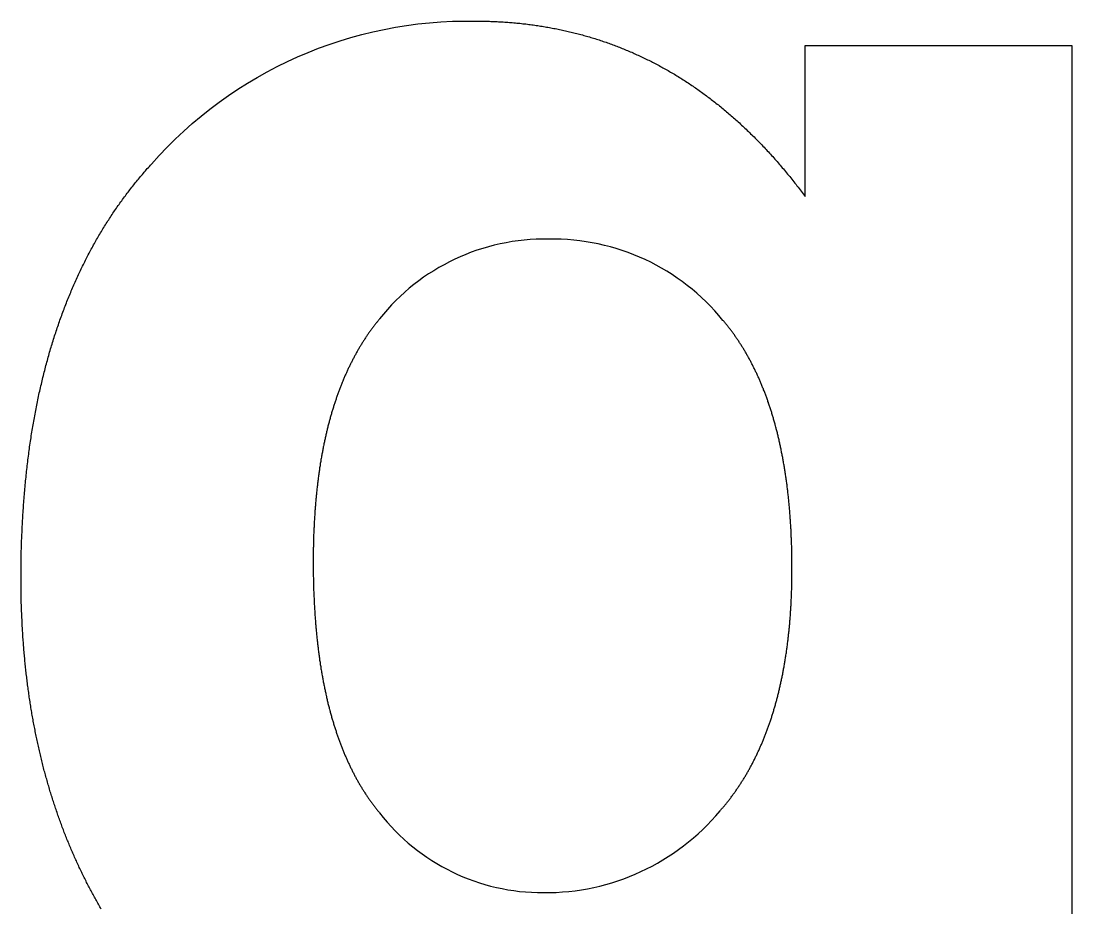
# Model space of a CAD drawing. Header units: millimetres. Extents: x -60 to 300, y -300 to 180.
# Drawn here: x 56.67 to 70.81, y 75.83 to 87.76 of the extents above; entities that cross this region are included whole.
import ezdxf

# ---------------------------------------------------------------- set-up
doc = ezdxf.new("R2010")
doc.units = ezdxf.units.MM
doc.layers.add('drills', color=2, linetype='Continuous', lineweight=25, true_color=0xffff00)

msp = doc.modelspace()

# ---------------------------------------------------------------- linework, layer by layer
at = {"layer": 'drills', "flags": 128}
msp.add_lwpolyline([(57.753, 75.815), (57.744, 75.831), (57.734, 75.847), (57.725, 75.864), (57.716, 75.88), (57.707, 75.896), (57.697, 75.912), (57.688, 75.928), (57.679, 75.944), (57.67, 75.961), (57.661, 75.977), (57.652, 75.993), (57.643, 76.009), (57.634, 76.026), (57.626, 76.042), (57.617, 76.059), (57.608, 76.075), (57.599, 76.092), (57.591, 76.108), (57.582, 76.125), (57.573, 76.141), (57.565, 76.158), (57.556, 76.174), (57.548, 76.191), (57.539, 76.208), (57.531, 76.224), (57.523, 76.241), (57.514, 76.258), (57.506, 76.275), (57.498, 76.292), (57.49, 76.308), (57.482, 76.325), (57.474, 76.342), (57.466, 76.359), (57.457, 76.376), (57.45, 76.393), (57.442, 76.41), (57.434, 76.427), (57.426, 76.444), (57.418, 76.462), (57.41, 76.479), (57.403, 76.496), (57.395, 76.513), (57.387, 76.53), (57.38, 76.548), (57.372, 76.565), (57.364, 76.582), (57.357, 76.6), (57.35, 76.617), (57.342, 76.634), (57.335, 76.652), (57.327, 76.669), (57.32, 76.687), (57.313, 76.704), (57.306, 76.722), (57.299, 76.739), (57.291, 76.757), (57.284, 76.775), (57.277, 76.792), (57.27, 76.81), (57.263, 76.828), (57.256, 76.846), (57.25, 76.863), (57.243, 76.881), (57.236, 76.899), (57.229, 76.917), (57.222, 76.935), (57.216, 76.953), (57.209, 76.971), (57.203, 76.989), (57.196, 77.007), (57.19, 77.025), (57.183, 77.043), (57.177, 77.061), (57.17, 77.079), (57.164, 77.097), (57.158, 77.115), (57.151, 77.134), (57.145, 77.152), (57.139, 77.17), (57.133, 77.189), (57.127, 77.207), (57.121, 77.225), (57.115, 77.244), (57.109, 77.262), (57.103, 77.281), (57.097, 77.299), (57.091, 77.318), (57.085, 77.336), (57.079, 77.355), (57.074, 77.373), (57.068, 77.392), (57.062, 77.411), (57.057, 77.429), (57.051, 77.448), (57.046, 77.467), (57.04, 77.486), (57.035, 77.504), (57.029, 77.523), (57.024, 77.542), (57.019, 77.561), (57.013, 77.58), (57.008, 77.599), (57.003, 77.618), (56.998, 77.637), (56.993, 77.656), (56.987, 77.675), (56.982, 77.694), (56.977, 77.713), (56.972, 77.732), (56.968, 77.752), (56.963, 77.771), (56.958, 77.79), (56.953, 77.809), (56.948, 77.829), (56.944, 77.848), (56.939, 77.867), (56.934, 77.887), (56.93, 77.906), (56.925, 77.926), (56.921, 77.945), (56.916, 77.965), (56.912, 77.984), (56.907, 78.004), (56.903, 78.023), (56.899, 78.043), (56.894, 78.063), (56.89, 78.082), (56.886, 78.102), (56.882, 78.122), (56.878, 78.142), (56.874, 78.161), (56.87, 78.181), (56.866, 78.201), (56.862, 78.221), (56.858, 78.241), (56.854, 78.261), (56.85, 78.281), (56.846, 78.301), (56.843, 78.321), (56.839, 78.341), (56.835, 78.361), (56.832, 78.381), (56.828, 78.401), (56.825, 78.421), (56.821, 78.442), (56.818, 78.462), (56.814, 78.482), (56.811, 78.502), (56.808, 78.523), (56.804, 78.543), (56.801, 78.564), (56.798, 78.584), (56.795, 78.604), (56.792, 78.625), (56.789, 78.645), (56.785, 78.666), (56.782, 78.686), (56.78, 78.707), (56.777, 78.728), (56.774, 78.748), (56.771, 78.769), (56.768, 78.79), (56.765, 78.81), (56.763, 78.831), (56.76, 78.852), (56.757, 78.873), (56.755, 78.894), (56.752, 78.915), (56.75, 78.935), (56.747, 78.956), (56.745, 78.977), (56.742, 78.998), (56.74, 79.019), (56.738, 79.04), (56.735, 79.061), (56.733, 79.083), (56.731, 79.104), (56.729, 79.125), (56.727, 79.146), (56.725, 79.167), (56.723, 79.189), (56.721, 79.21), (56.719, 79.231), (56.717, 79.253), (56.715, 79.274), (56.713, 79.295), (56.711, 79.317), (56.71, 79.338), (56.708, 79.36), (56.706, 79.381), (56.705, 79.403), (56.703, 79.424), (56.702, 79.446), (56.7, 79.468), (56.699, 79.489), (56.697, 79.511), (56.696, 79.533), (56.695, 79.554), (56.693, 79.576), (56.692, 79.598), (56.691, 79.62), (56.69, 79.642), (56.689, 79.664), (56.688, 79.686), (56.687, 79.708), (56.686, 79.73), (56.685, 79.752), (56.684, 79.774), (56.683, 79.796), (56.682, 79.818), (56.681, 79.84), (56.68, 79.862), (56.68, 79.884), (56.679, 79.907), (56.678, 79.929), (56.678, 79.951), (56.677, 79.973), (56.677, 79.996), (56.676, 80.018), (56.676, 80.04), (56.675, 80.063), (56.675, 80.085), (56.675, 80.108), (56.675, 80.13), (56.674, 80.153), (56.674, 80.175), (56.674, 80.198), (56.674, 80.221), (56.674, 80.243), (56.674, 80.266), (56.674, 80.294), (56.674, 80.323), (56.674, 80.351), (56.674, 80.379), (56.674, 80.408), (56.675, 80.436), (56.675, 80.464), (56.675, 80.492), (56.676, 80.52), (56.676, 80.548), (56.677, 80.576), (56.678, 80.604), (56.678, 80.632), (56.679, 80.659), (56.68, 80.687), (56.681, 80.715), (56.682, 80.742), (56.682, 80.77), (56.683, 80.797), (56.684, 80.825), (56.686, 80.852), (56.687, 80.879), (56.688, 80.907), (56.689, 80.934), (56.69, 80.961), (56.692, 80.988), (56.693, 81.015), (56.695, 81.042), (56.696, 81.069), (56.698, 81.096), (56.699, 81.123), (56.701, 81.15), (56.703, 81.177), (56.705, 81.203), (56.707, 81.23), (56.708, 81.257), (56.71, 81.283), (56.712, 81.31), (56.714, 81.336), (56.717, 81.362), (56.719, 81.389), (56.721, 81.415), (56.723, 81.441), (56.726, 81.467), (56.728, 81.494), (56.73, 81.52), (56.733, 81.546), (56.735, 81.572), (56.738, 81.597), (56.741, 81.623), (56.743, 81.649), (56.746, 81.675), (56.749, 81.701), (56.752, 81.726), (56.755, 81.752), (56.758, 81.777), (56.761, 81.803), (56.764, 81.828), (56.767, 81.854), (56.77, 81.879), (56.773, 81.904), (56.777, 81.93), (56.78, 81.955), (56.783, 81.98), (56.787, 82.005), (56.79, 82.03), (56.794, 82.055), (56.797, 82.08), (56.801, 82.105), (56.805, 82.13), (56.809, 82.154), (56.812, 82.179), (56.816, 82.204), (56.82, 82.228), (56.824, 82.253), (56.828, 82.277), (56.832, 82.302), (56.837, 82.326), (56.841, 82.35), (56.845, 82.375), (56.849, 82.399), (56.854, 82.423), (56.858, 82.447), (56.863, 82.471), (56.867, 82.495), (56.872, 82.519), (56.876, 82.543), (56.881, 82.567), (56.886, 82.591), (56.89, 82.615), (56.895, 82.638), (56.9, 82.662), (56.905, 82.686), (56.91, 82.709), (56.915, 82.733), (56.92, 82.756), (56.925, 82.78), (56.931, 82.803), (56.936, 82.826), (56.941, 82.849), (56.947, 82.873), (56.952, 82.896), (56.958, 82.919), (56.963, 82.942), (56.969, 82.965), (56.974, 82.988), (56.98, 83.011), (56.986, 83.034), (56.992, 83.056), (56.997, 83.079), (57.003, 83.102), (57.009, 83.124), (57.015, 83.147), (57.021, 83.169), (57.028, 83.192), (57.034, 83.214), (57.04, 83.237), (57.046, 83.259), (57.053, 83.281), (57.059, 83.303), (57.065, 83.325), (57.072, 83.347), (57.078, 83.369), (57.085, 83.391), (57.092, 83.413), (57.098, 83.435), (57.105, 83.457), (57.112, 83.479), (57.119, 83.501), (57.126, 83.522), (57.133, 83.544), (57.14, 83.565), (57.147, 83.587), (57.154, 83.608), (57.161, 83.63), (57.169, 83.651), (57.176, 83.672), (57.183, 83.694), (57.191, 83.715), (57.198, 83.736), (57.206, 83.757), (57.213, 83.778), (57.221, 83.799), (57.228, 83.82), (57.236, 83.841), (57.244, 83.862), (57.252, 83.882), (57.26, 83.903), (57.268, 83.924), (57.276, 83.945), (57.284, 83.965), (57.292, 83.986), (57.3, 84.006), (57.308, 84.026), (57.316, 84.047), (57.325, 84.067), (57.333, 84.087), (57.342, 84.108), (57.35, 84.128), (57.359, 84.148), (57.367, 84.168), (57.376, 84.188), (57.384, 84.208), (57.393, 84.228), (57.402, 84.247), (57.411, 84.267), (57.42, 84.287), (57.429, 84.307), (57.438, 84.326), (57.447, 84.346), (57.456, 84.365), (57.465, 84.385), (57.474, 84.404), (57.484, 84.424), (57.493, 84.443), (57.502, 84.462), (57.512, 84.481), (57.521, 84.5), (57.531, 84.52), (57.54, 84.539), (57.55, 84.558), (57.56, 84.576), (57.57, 84.595), (57.579, 84.614), (57.589, 84.633), (57.599, 84.652), (57.609, 84.67), (57.619, 84.689), (57.629, 84.708), (57.639, 84.726), (57.65, 84.745), (57.66, 84.763), (57.67, 84.781), (57.681, 84.8), (57.691, 84.818), (57.701, 84.836), (57.712, 84.854), (57.722, 84.872), (57.733, 84.89), (57.744, 84.908), (57.754, 84.926), (57.765, 84.944), (57.776, 84.962), (57.787, 84.98), (57.798, 84.998), (57.809, 85.015), (57.82, 85.033), (57.831, 85.05), (57.842, 85.068), (57.853, 85.085), (57.865, 85.103), (57.876, 85.12), (57.887, 85.137), (57.899, 85.155), (57.91, 85.172), (57.922, 85.189), (57.933, 85.206), (57.945, 85.223), (57.957, 85.24), (57.968, 85.257), (57.98, 85.274), (57.992, 85.291), (58.004, 85.308), (58.016, 85.324), (58.028, 85.341), (58.04, 85.358), (58.052, 85.374), (58.064, 85.391), (58.077, 85.407), (58.089, 85.424), (58.101, 85.44), (58.114, 85.456), (58.126, 85.473), (58.138, 85.489), (58.151, 85.505), (58.164, 85.521), (58.176, 85.537), (58.189, 85.553), (58.202, 85.569), (58.215, 85.585), (58.227, 85.601), (58.24, 85.617), (58.253, 85.632), (58.266, 85.648), (58.279, 85.664), (58.293, 85.679), (58.306, 85.695), (58.319, 85.71), (58.332, 85.726), (58.346, 85.741), (58.359, 85.756), (58.372, 85.772), (58.386, 85.787), (58.4, 85.802), (58.413, 85.817), (58.427, 85.832, -0.220816), (62.786, 87.756), (62.807, 87.756), (62.828, 87.756), (62.849, 87.755), (62.869, 87.755), (62.89, 87.755), (62.911, 87.755), (62.932, 87.754), (62.953, 87.753), (62.973, 87.753), (62.994, 87.752), (63.015, 87.751), (63.036, 87.751), (63.056, 87.75), (63.077, 87.749), (63.097, 87.748), (63.118, 87.747), (63.138, 87.745), (63.159, 87.744), (63.179, 87.743), (63.2, 87.741), (63.22, 87.74), (63.241, 87.738), (63.261, 87.737), (63.281, 87.735), (63.302, 87.733), (63.322, 87.731), (63.342, 87.73), (63.362, 87.728), (63.382, 87.726), (63.403, 87.723), (63.423, 87.721), (63.443, 87.719), (63.463, 87.717), (63.483, 87.714), (63.503, 87.712), (63.523, 87.709), (63.543, 87.706), (63.563, 87.704), (63.583, 87.701), (63.603, 87.698), (63.622, 87.695), (63.642, 87.692), (63.662, 87.689), (63.682, 87.686), (63.701, 87.683), (63.721, 87.68), (63.741, 87.676), (63.76, 87.673), (63.78, 87.669), (63.8, 87.666), (63.819, 87.662), (63.839, 87.658), (63.858, 87.655), (63.878, 87.651), (63.897, 87.647), (63.916, 87.643), (63.936, 87.639), (63.955, 87.635), (63.974, 87.63), (63.994, 87.626), (64.013, 87.622), (64.032, 87.617), (64.051, 87.613), (64.071, 87.608), (64.09, 87.604), (64.109, 87.599), (64.128, 87.594), (64.147, 87.589), (64.166, 87.584), (64.185, 87.579), (64.204, 87.574), (64.223, 87.569), (64.242, 87.564), (64.261, 87.559), (64.28, 87.553), (64.298, 87.548), (64.317, 87.542), (64.336, 87.537), (64.355, 87.531), (64.373, 87.525), (64.392, 87.52), (64.411, 87.514), (64.429, 87.508), (64.448, 87.502), (64.467, 87.496), (64.485, 87.489), (64.504, 87.483), (64.522, 87.477), (64.541, 87.471), (64.559, 87.464), (64.577, 87.458), (64.596, 87.451), (64.614, 87.444), (64.632, 87.438), (64.651, 87.431), (64.669, 87.424), (64.687, 87.417), (64.705, 87.41), (64.724, 87.403), (64.742, 87.396), (64.76, 87.388), (64.778, 87.381), (64.796, 87.374), (64.814, 87.366), (64.832, 87.359), (64.85, 87.351), (64.868, 87.343), (64.886, 87.336), (64.904, 87.328), (64.921, 87.32), (64.939, 87.312), (64.957, 87.304), (64.975, 87.296), (64.993, 87.288), (65.01, 87.28), (65.028, 87.271), (65.046, 87.263), (65.063, 87.254), (65.081, 87.246), (65.098, 87.237), (65.116, 87.229), (65.133, 87.22), (65.151, 87.211), (65.168, 87.202), (65.186, 87.193), (65.203, 87.184), (65.221, 87.175), (65.238, 87.166), (65.255, 87.157), (65.272, 87.147), (65.29, 87.138), (65.307, 87.128), (65.324, 87.119), (65.341, 87.109), (65.358, 87.099), (65.376, 87.09), (65.393, 87.08), (65.41, 87.07), (65.427, 87.06), (65.444, 87.05), (65.461, 87.04), (65.478, 87.03), (65.494, 87.019), (65.511, 87.009), (65.528, 86.999), (65.545, 86.988), (65.562, 86.978), (65.579, 86.967), (65.595, 86.956), (65.612, 86.946), (65.629, 86.935), (65.645, 86.924), (65.662, 86.913), (65.679, 86.902), (65.695, 86.891), (65.712, 86.879), (65.728, 86.868), (65.745, 86.857), (65.761, 86.845), (65.777, 86.834), (65.794, 86.822), (65.81, 86.811), (65.826, 86.799), (65.843, 86.787), (65.859, 86.775), (65.875, 86.763), (65.892, 86.751), (65.908, 86.739), (65.924, 86.727), (65.94, 86.715), (65.956, 86.703), (65.972, 86.69), (65.988, 86.678), (66.004, 86.665), (66.02, 86.653), (66.036, 86.64), (66.052, 86.628), (66.068, 86.615), (66.084, 86.602), (66.1, 86.589), (66.115, 86.576), (66.131, 86.563), (66.147, 86.55), (66.163, 86.537), (66.178, 86.523), (66.194, 86.51), (66.21, 86.496), (66.225, 86.483), (66.241, 86.469), (66.257, 86.456), (66.272, 86.442), (66.288, 86.428), (66.303, 86.414), (66.318, 86.4), (66.334, 86.386), (66.349, 86.372), (66.365, 86.358), (66.38, 86.344), (66.395, 86.33), (66.41, 86.315), (66.426, 86.301), (66.441, 86.286), (66.456, 86.272), (66.471, 86.257), (66.486, 86.242), (66.501, 86.228), (66.517, 86.213), (66.532, 86.198), (66.547, 86.183), (66.562, 86.168), (66.576, 86.152), (66.591, 86.137), (66.606, 86.122), (66.621, 86.107), (66.636, 86.091), (66.651, 86.076), (66.666, 86.06), (66.68, 86.044), (66.695, 86.029), (66.71, 86.013), (66.724, 85.997), (66.739, 85.981), (66.754, 85.965), (66.768, 85.949), (66.783, 85.933), (66.797, 85.916), (66.812, 85.9), (66.826, 85.884), (66.841, 85.867), (66.855, 85.851), (66.869, 85.834), (66.884, 85.817), (66.898, 85.801), (66.912, 85.784), (66.927, 85.767), (66.941, 85.75), (66.955, 85.733), (66.969, 85.716), (66.983, 85.699), (66.998, 85.681), (67.012, 85.664), (67.026, 85.647), (67.04, 85.629), (67.054, 85.612), (67.068, 85.594), (67.082, 85.576), (67.096, 85.559), (67.109, 85.541), (67.123, 85.523), (67.137, 85.505), (67.151, 85.487), (67.165, 85.469), (67.178, 85.451), (67.192, 85.432), (67.206, 85.414), (67.219, 85.396), (67.219, 87.428), (70.807, 87.428), (70.807, 74.427)], format="xyb", dxfattribs=at)
msp.add_lwpolyline([(60.603, 80.484), (60.603, 80.466), (60.603, 80.448), (60.603, 80.43), (60.603, 80.413), (60.603, 80.395), (60.603, 80.377), (60.604, 80.359), (60.604, 80.341), (60.604, 80.324), (60.604, 80.306), (60.604, 80.288), (60.605, 80.271), (60.605, 80.253), (60.606, 80.236), (60.606, 80.218), (60.606, 80.201), (60.607, 80.184), (60.607, 80.166), (60.608, 80.149), (60.608, 80.132), (60.609, 80.114), (60.609, 80.097), (60.61, 80.08), (60.611, 80.063), (60.611, 80.046), (60.612, 80.029), (60.613, 80.012), (60.614, 79.995), (60.614, 79.978), (60.615, 79.961), (60.616, 79.944), (60.617, 79.927), (60.618, 79.91), (60.619, 79.894), (60.62, 79.877), (60.621, 79.86), (60.622, 79.844), (60.623, 79.827), (60.624, 79.81), (60.625, 79.794), (60.626, 79.777), (60.627, 79.761), (60.628, 79.745), (60.629, 79.728), (60.63, 79.712), (60.632, 79.696), (60.633, 79.679), (60.634, 79.663), (60.636, 79.647), (60.637, 79.631), (60.638, 79.615), (60.64, 79.599), (60.641, 79.583), (60.643, 79.567), (60.644, 79.551), (60.646, 79.535), (60.647, 79.519), (60.649, 79.503), (60.65, 79.487), (60.652, 79.471), (60.654, 79.456), (60.655, 79.44), (60.657, 79.424), (60.659, 79.409), (60.66, 79.393), (60.662, 79.378), (60.664, 79.362), (60.666, 79.347), (60.668, 79.331), (60.67, 79.316), (60.672, 79.3), (60.674, 79.285), (60.675, 79.27), (60.678, 79.255), (60.68, 79.239), (60.682, 79.224), (60.684, 79.209), (60.686, 79.194), (60.688, 79.179), (60.69, 79.164), (60.692, 79.149), (60.695, 79.134), (60.697, 79.119), (60.699, 79.104), (60.701, 79.089), (60.704, 79.075), (60.706, 79.06), (60.708, 79.045), (60.711, 79.03), (60.713, 79.016), (60.716, 79.001), (60.718, 78.987), (60.721, 78.972), (60.723, 78.958), (60.726, 78.943), (60.728, 78.929), (60.731, 78.914), (60.734, 78.9), (60.736, 78.886), (60.739, 78.871), (60.742, 78.857), (60.745, 78.843), (60.747, 78.829), (60.75, 78.815), (60.753, 78.801), (60.756, 78.787), (60.759, 78.773), (60.762, 78.759), (60.765, 78.745), (60.768, 78.731), (60.771, 78.717), (60.774, 78.703), (60.777, 78.689), (60.78, 78.676), (60.783, 78.662), (60.786, 78.648), (60.789, 78.635), (60.793, 78.621), (60.796, 78.608), (60.799, 78.594), (60.802, 78.581), (60.806, 78.567), (60.809, 78.554), (60.812, 78.54), (60.816, 78.527), (60.819, 78.514), (60.823, 78.501), (60.826, 78.487), (60.83, 78.474), (60.833, 78.461), (60.837, 78.448), (60.84, 78.435), (60.844, 78.422), (60.848, 78.409), (60.851, 78.396), (60.855, 78.383), (60.859, 78.37), (60.863, 78.357), (60.866, 78.345), (60.87, 78.332), (60.874, 78.319), (60.878, 78.306), (60.882, 78.294), (60.886, 78.281), (60.89, 78.269), (60.893, 78.256), (60.897, 78.244), (60.901, 78.231), (60.906, 78.219), (60.91, 78.206), (60.914, 78.194), (60.918, 78.182), (60.922, 78.169), (60.926, 78.157), (60.93, 78.145), (60.935, 78.133), (60.939, 78.121), (60.943, 78.109), (60.948, 78.097), (60.952, 78.085), (60.956, 78.073), (60.961, 78.061), (60.965, 78.049), (60.97, 78.037), (60.974, 78.025), (60.979, 78.013), (60.983, 78.002), (60.988, 77.99), (60.992, 77.978), (60.997, 77.967), (61.002, 77.955), (61.006, 77.944), (61.011, 77.932), (61.016, 77.921), (61.02, 77.909), (61.025, 77.898), (61.03, 77.886), (61.035, 77.875), (61.04, 77.864), (61.045, 77.852), (61.05, 77.841), (61.054, 77.83), (61.059, 77.819), (61.064, 77.808), (61.069, 77.797), (61.075, 77.786), (61.08, 77.775), (61.085, 77.764), (61.09, 77.753), (61.095, 77.742), (61.1, 77.731), (61.105, 77.72), (61.111, 77.71), (61.116, 77.699), (61.121, 77.688), (61.127, 77.678), (61.132, 77.667), (61.137, 77.656), (61.143, 77.646), (61.148, 77.635), (61.154, 77.625), (61.159, 77.615), (61.165, 77.604), (61.17, 77.594), (61.176, 77.583), (61.181, 77.573), (61.187, 77.563), (61.193, 77.553), (61.198, 77.543), (61.204, 77.533), (61.21, 77.522), (61.216, 77.512), (61.221, 77.502), (61.227, 77.492), (61.233, 77.482), (61.239, 77.473), (61.245, 77.463), (61.251, 77.453), (61.257, 77.443), (61.263, 77.433), (61.269, 77.424), (61.275, 77.414), (61.281, 77.404), (61.287, 77.395), (61.293, 77.385), (61.299, 77.376), (61.305, 77.366), (61.312, 77.357), (61.318, 77.347), (61.324, 77.338), (61.33, 77.329), (61.337, 77.319), (61.343, 77.31), (61.349, 77.301), (61.356, 77.292), (61.362, 77.283), (61.369, 77.274), (61.375, 77.264), (61.382, 77.255), (61.388, 77.246), (61.395, 77.238), (61.401, 77.229), (61.408, 77.22), (61.415, 77.211), (61.421, 77.202), (61.428, 77.193), (61.435, 77.185), (61.441, 77.176), (61.448, 77.167), (61.455, 77.159), (61.462, 77.15), (61.469, 77.142), (61.476, 77.133), (61.483, 77.125), (61.489, 77.116), (61.496, 77.108, 0.233796), (63.7, 76.037, 0.225614), (66.074, 77.135), (66.081, 77.144), (66.089, 77.152), (66.096, 77.161), (66.104, 77.17), (66.111, 77.178), (66.118, 77.187), (66.126, 77.196), (66.133, 77.205), (66.14, 77.214), (66.148, 77.222), (66.155, 77.231), (66.162, 77.24), (66.169, 77.249), (66.177, 77.258), (66.184, 77.267), (66.191, 77.276), (66.198, 77.286), (66.205, 77.295), (66.212, 77.304), (66.219, 77.313), (66.226, 77.322), (66.233, 77.332), (66.24, 77.341), (66.247, 77.35), (66.253, 77.36), (66.26, 77.369), (66.267, 77.378), (66.274, 77.388), (66.281, 77.397), (66.287, 77.407), (66.294, 77.417), (66.301, 77.426), (66.307, 77.436), (66.314, 77.445), (66.32, 77.455), (66.327, 77.465), (66.333, 77.475), (66.34, 77.484), (66.346, 77.494), (66.353, 77.504), (66.359, 77.514), (66.365, 77.524), (66.372, 77.534), (66.378, 77.544), (66.384, 77.554), (66.39, 77.564), (66.397, 77.574), (66.403, 77.584), (66.409, 77.594), (66.415, 77.604), (66.421, 77.615), (66.427, 77.625), (66.433, 77.635), (66.439, 77.645), (66.445, 77.656), (66.451, 77.666), (66.457, 77.677), (66.463, 77.687), (66.469, 77.697), (66.474, 77.708), (66.48, 77.718), (66.486, 77.729), (66.492, 77.74), (66.497, 77.75), (66.503, 77.761), (66.509, 77.772), (66.514, 77.782), (66.52, 77.793), (66.525, 77.804), (66.531, 77.815), (66.536, 77.826), (66.542, 77.836), (66.547, 77.847), (66.553, 77.858), (66.558, 77.869), (66.563, 77.88), (66.569, 77.891), (66.574, 77.902), (66.579, 77.914), (66.584, 77.925), (66.589, 77.936), (66.595, 77.947), (66.6, 77.958), (66.605, 77.97), (66.61, 77.981), (66.615, 77.992), (66.62, 78.004), (66.625, 78.015), (66.63, 78.026), (66.635, 78.038), (66.64, 78.049), (66.645, 78.061), (66.649, 78.073), (66.654, 78.084), (66.659, 78.096), (66.664, 78.107), (66.668, 78.119), (66.673, 78.131), (66.678, 78.143), (66.682, 78.154), (66.687, 78.166), (66.692, 78.178), (66.696, 78.19), (66.701, 78.202), (66.705, 78.214), (66.71, 78.226), (66.714, 78.238), (66.718, 78.25), (66.723, 78.262), (66.727, 78.274), (66.731, 78.286), (66.736, 78.298), (66.74, 78.311), (66.744, 78.323), (66.748, 78.335), (66.752, 78.347), (66.757, 78.36), (66.761, 78.372), (66.765, 78.385), (66.769, 78.397), (66.773, 78.409), (66.777, 78.422), (66.781, 78.434), (66.785, 78.447), (66.788, 78.46), (66.792, 78.472), (66.796, 78.485), (66.8, 78.498), (66.804, 78.51), (66.807, 78.523), (66.811, 78.536), (66.815, 78.549), (66.819, 78.562), (66.822, 78.574), (66.826, 78.587), (66.829, 78.6), (66.833, 78.613), (66.836, 78.626), (66.84, 78.639), (66.843, 78.652), (66.847, 78.666), (66.85, 78.679), (66.853, 78.692), (66.857, 78.705), (66.86, 78.718), (66.863, 78.732), (66.867, 78.745), (66.87, 78.758), (66.873, 78.772), (66.876, 78.785), (66.879, 78.798), (66.882, 78.812), (66.885, 78.825), (66.888, 78.839), (66.891, 78.853), (66.894, 78.866), (66.897, 78.88), (66.9, 78.893), (66.903, 78.907), (66.906, 78.921), (66.909, 78.935), (66.912, 78.948), (66.914, 78.962), (66.917, 78.976), (66.92, 78.99), (66.922, 79.004), (66.925, 79.018), (66.928, 79.032), (66.93, 79.046), (66.933, 79.06), (66.935, 79.074), (66.938, 79.088), (66.94, 79.102), (66.943, 79.116), (66.945, 79.131), (66.948, 79.145), (66.95, 79.159), (66.952, 79.173), (66.954, 79.188), (66.957, 79.202), (66.959, 79.217), (66.961, 79.231), (66.963, 79.245), (66.966, 79.26), (66.968, 79.274), (66.97, 79.289), (66.972, 79.304), (66.974, 79.318), (66.976, 79.333), (66.978, 79.348), (66.98, 79.362), (66.982, 79.377), (66.983, 79.392), (66.985, 79.407), (66.987, 79.422), (66.989, 79.436), (66.991, 79.451), (66.992, 79.466), (66.994, 79.481), (66.996, 79.496), (66.997, 79.511), (66.999, 79.526), (67.001, 79.542), (67.002, 79.557), (67.004, 79.572), (67.005, 79.587), (67.007, 79.602), (67.008, 79.618), (67.009, 79.633), (67.011, 79.648), (67.012, 79.664), (67.014, 79.679), (67.015, 79.695), (67.016, 79.71), (67.017, 79.725), (67.018, 79.741), (67.02, 79.757), (67.021, 79.772), (67.022, 79.788), (67.023, 79.803), (67.024, 79.819), (67.025, 79.835), (67.026, 79.851), (67.027, 79.866), (67.028, 79.882), (67.029, 79.898), (67.03, 79.914), (67.031, 79.93), (67.031, 79.946), (67.032, 79.962), (67.033, 79.978), (67.034, 79.994), (67.034, 80.01), (67.035, 80.026), (67.036, 80.042), (67.036, 80.058), (67.037, 80.075), (67.037, 80.091), (67.038, 80.107), (67.038, 80.124), (67.039, 80.14), (67.039, 80.156), (67.04, 80.173), (67.04, 80.189), (67.04, 80.206), (67.041, 80.222), (67.041, 80.239), (67.041, 80.255), (67.041, 80.272), (67.042, 80.288), (67.042, 80.305), (67.042, 80.322), (67.042, 80.338), (67.042, 80.355), (67.042, 80.372), (67.042, 80.389), (67.042, 80.406), (67.042, 80.424), (67.042, 80.441), (67.042, 80.459), (67.042, 80.476), (67.042, 80.494), (67.041, 80.511), (67.041, 80.528), (67.041, 80.546), (67.041, 80.563), (67.04, 80.58), (67.04, 80.597), (67.04, 80.614), (67.039, 80.632), (67.039, 80.649), (67.039, 80.666), (67.038, 80.683), (67.038, 80.7), (67.037, 80.717), (67.036, 80.733), (67.036, 80.75), (67.035, 80.767), (67.035, 80.784), (67.034, 80.801), (67.033, 80.817), (67.033, 80.834), (67.032, 80.851), (67.031, 80.867), (67.03, 80.884), (67.029, 80.9), (67.029, 80.917), (67.028, 80.933), (67.027, 80.95), (67.026, 80.966), (67.025, 80.983), (67.024, 80.999), (67.023, 81.015), (67.022, 81.032), (67.021, 81.048), (67.019, 81.064), (67.018, 81.08), (67.017, 81.096), (67.016, 81.112), (67.015, 81.128), (67.013, 81.144), (67.012, 81.16), (67.011, 81.176), (67.01, 81.192), (67.008, 81.208), (67.007, 81.224), (67.005, 81.24), (67.004, 81.255), (67.002, 81.271), (67.001, 81.287), (66.999, 81.303), (66.998, 81.318), (66.996, 81.334), (66.995, 81.349), (66.993, 81.365), (66.991, 81.38), (66.989, 81.396), (66.988, 81.411), (66.986, 81.427), (66.984, 81.442), (66.982, 81.457), (66.98, 81.472), (66.979, 81.488), (66.977, 81.503), (66.975, 81.518), (66.973, 81.533), (66.971, 81.548), (66.969, 81.563), (66.967, 81.578), (66.965, 81.593), (66.963, 81.608), (66.96, 81.623), (66.958, 81.638), (66.956, 81.653), (66.954, 81.668), (66.952, 81.682), (66.949, 81.697), (66.947, 81.712), (66.945, 81.727), (66.942, 81.741), (66.94, 81.756), (66.937, 81.77), (66.935, 81.785), (66.933, 81.799), (66.93, 81.814), (66.927, 81.828), (66.925, 81.843), (66.922, 81.857), (66.92, 81.871), (66.917, 81.886), (66.914, 81.9), (66.912, 81.914), (66.909, 81.928), (66.906, 81.942), (66.903, 81.956), (66.901, 81.97), (66.898, 81.985), (66.895, 81.999), (66.892, 82.012), (66.889, 82.026), (66.886, 82.04), (66.883, 82.054), (66.88, 82.068), (66.877, 82.082), (66.874, 82.095), (66.871, 82.109), (66.868, 82.123), (66.865, 82.137), (66.861, 82.15), (66.858, 82.164), (66.855, 82.177), (66.852, 82.191), (66.848, 82.204), (66.845, 82.218), (66.842, 82.231), (66.838, 82.244), (66.835, 82.258), (66.831, 82.271), (66.828, 82.284), (66.824, 82.297), (66.821, 82.311), (66.817, 82.324), (66.814, 82.337), (66.81, 82.35), (66.807, 82.363), (66.803, 82.376), (66.799, 82.389), (66.795, 82.402), (66.792, 82.415), (66.788, 82.428), (66.784, 82.44), (66.78, 82.453), (66.776, 82.466), (66.773, 82.479), (66.769, 82.491), (66.765, 82.504), (66.761, 82.517), (66.757, 82.529), (66.753, 82.542), (66.749, 82.554), (66.745, 82.567), (66.74, 82.579), (66.736, 82.592), (66.732, 82.604), (66.728, 82.616), (66.724, 82.629), (66.719, 82.641), (66.715, 82.653), (66.711, 82.665), (66.706, 82.677), (66.702, 82.69), (66.698, 82.702), (66.693, 82.714), (66.689, 82.726), (66.684, 82.738), (66.68, 82.75), (66.675, 82.762), (66.671, 82.773), (66.666, 82.785), (66.661, 82.797), (66.657, 82.809), (66.652, 82.821), (66.647, 82.832), (66.643, 82.844), (66.638, 82.855), (66.633, 82.867), (66.628, 82.879), (66.623, 82.89), (66.618, 82.902), (66.614, 82.913), (66.609, 82.924), (66.604, 82.936), (66.599, 82.947), (66.594, 82.959), (66.589, 82.97), (66.583, 82.981), (66.578, 82.992), (66.573, 83.003), (66.568, 83.015), (66.563, 83.026), (66.558, 83.037), (66.552, 83.048), (66.547, 83.059), (66.542, 83.07), (66.536, 83.081), (66.531, 83.091), (66.526, 83.102), (66.52, 83.113), (66.515, 83.124), (66.509, 83.135), (66.504, 83.145), (66.498, 83.156), (66.493, 83.167), (66.487, 83.177), (66.482, 83.188), (66.476, 83.198), (66.47, 83.209), (66.465, 83.219), (66.459, 83.23), (66.453, 83.24), (66.447, 83.25), (66.441, 83.261), (66.436, 83.271), (66.43, 83.281), (66.424, 83.291), (66.418, 83.302), (66.412, 83.312), (66.406, 83.322), (66.4, 83.332), (66.394, 83.342), (66.388, 83.352), (66.382, 83.362), (66.376, 83.372), (66.369, 83.382), (66.363, 83.392), (66.357, 83.401), (66.351, 83.411), (66.344, 83.421), (66.338, 83.431), (66.332, 83.44), (66.326, 83.45), (66.319, 83.46), (66.313, 83.469), (66.306, 83.479), (66.3, 83.488), (66.293, 83.498), (66.287, 83.507), (66.28, 83.516), (66.274, 83.526), (66.267, 83.535), (66.26, 83.544), (66.254, 83.554), (66.247, 83.563), (66.24, 83.572), (66.234, 83.581), (66.227, 83.59), (66.22, 83.599), (66.213, 83.608), (66.206, 83.617), (66.199, 83.626), (66.192, 83.635), (66.185, 83.644), (66.179, 83.653), (66.172, 83.662), (66.164, 83.671), (66.157, 83.679), (66.15, 83.688), (66.143, 83.697), (66.136, 83.706), (66.129, 83.714), (66.122, 83.723), (66.114, 83.731, 0.231216), (63.768, 84.823, 0.233989), (61.496, 83.752), (61.489, 83.743), (61.483, 83.735), (61.476, 83.726), (61.469, 83.718), (61.462, 83.709), (61.455, 83.701), (61.448, 83.692), (61.441, 83.684), (61.435, 83.675), (61.428, 83.666), (61.421, 83.658), (61.415, 83.649), (61.408, 83.64), (61.401, 83.631), (61.395, 83.622), (61.388, 83.613), (61.382, 83.605), (61.375, 83.596), (61.369, 83.587), (61.362, 83.578), (61.356, 83.568), (61.349, 83.559), (61.343, 83.55), (61.337, 83.541), (61.33, 83.532), (61.324, 83.523), (61.318, 83.513), (61.312, 83.504), (61.305, 83.495), (61.299, 83.485), (61.293, 83.476), (61.287, 83.466), (61.281, 83.457), (61.275, 83.447), (61.269, 83.438), (61.263, 83.428), (61.257, 83.419), (61.251, 83.409), (61.245, 83.399), (61.239, 83.39), (61.233, 83.38), (61.227, 83.37), (61.221, 83.36), (61.216, 83.35), (61.21, 83.34), (61.204, 83.33), (61.198, 83.321), (61.193, 83.311), (61.187, 83.301), (61.181, 83.29), (61.176, 83.28), (61.17, 83.27), (61.165, 83.26), (61.159, 83.25), (61.154, 83.24), (61.148, 83.229), (61.143, 83.219), (61.137, 83.209), (61.132, 83.198), (61.127, 83.188), (61.121, 83.177), (61.116, 83.167), (61.111, 83.156), (61.105, 83.146), (61.1, 83.135), (61.095, 83.125), (61.09, 83.114), (61.085, 83.103), (61.08, 83.093), (61.075, 83.082), (61.069, 83.071), (61.064, 83.06), (61.059, 83.049), (61.054, 83.039), (61.05, 83.028), (61.045, 83.017), (61.04, 83.006), (61.035, 82.995), (61.03, 82.984), (61.025, 82.972), (61.02, 82.961), (61.016, 82.95), (61.011, 82.939), (61.006, 82.928), (61.002, 82.916), (60.997, 82.905), (60.992, 82.894), (60.988, 82.882), (60.983, 82.871), (60.979, 82.86), (60.974, 82.848), (60.97, 82.837), (60.965, 82.825), (60.961, 82.813), (60.956, 82.802), (60.952, 82.79), (60.948, 82.779), (60.943, 82.767), (60.939, 82.755), (60.935, 82.743), (60.93, 82.731), (60.926, 82.72), (60.922, 82.708), (60.918, 82.696), (60.914, 82.684), (60.91, 82.672), (60.906, 82.66), (60.901, 82.648), (60.897, 82.636), (60.893, 82.624), (60.89, 82.611), (60.886, 82.599), (60.882, 82.587), (60.878, 82.575), (60.874, 82.562), (60.87, 82.55), (60.866, 82.538), (60.863, 82.525), (60.859, 82.513), (60.855, 82.5), (60.851, 82.488), (60.848, 82.475), (60.844, 82.463), (60.84, 82.45), (60.837, 82.438), (60.833, 82.425), (60.83, 82.412), (60.826, 82.399), (60.823, 82.387), (60.819, 82.374), (60.816, 82.361), (60.812, 82.348), (60.809, 82.335), (60.806, 82.322), (60.802, 82.309), (60.799, 82.296), (60.796, 82.283), (60.793, 82.27), (60.789, 82.257), (60.786, 82.244), (60.783, 82.231), (60.78, 82.217), (60.777, 82.204), (60.774, 82.191), (60.771, 82.177), (60.768, 82.164), (60.765, 82.151), (60.762, 82.137), (60.759, 82.124), (60.756, 82.11), (60.753, 82.097), (60.75, 82.083), (60.747, 82.07), (60.745, 82.056), (60.742, 82.042), (60.739, 82.029), (60.736, 82.015), (60.734, 82.001), (60.731, 81.987), (60.728, 81.973), (60.726, 81.959), (60.723, 81.946), (60.721, 81.932), (60.718, 81.918), (60.716, 81.904), (60.713, 81.89), (60.711, 81.875), (60.708, 81.861), (60.706, 81.847), (60.704, 81.833), (60.701, 81.819), (60.699, 81.805), (60.697, 81.79), (60.695, 81.776), (60.692, 81.762), (60.69, 81.747), (60.688, 81.733), (60.686, 81.718), (60.684, 81.704), (60.682, 81.689), (60.68, 81.675), (60.678, 81.66), (60.675, 81.645), (60.674, 81.631), (60.672, 81.616), (60.67, 81.601), (60.668, 81.587), (60.666, 81.572), (60.664, 81.557), (60.662, 81.542), (60.66, 81.527), (60.659, 81.512), (60.657, 81.497), (60.655, 81.482), (60.654, 81.467), (60.652, 81.452), (60.65, 81.437), (60.649, 81.422), (60.647, 81.407), (60.646, 81.391), (60.644, 81.376), (60.643, 81.361), (60.641, 81.346), (60.64, 81.33), (60.638, 81.315), (60.637, 81.299), (60.636, 81.284), (60.634, 81.268), (60.633, 81.253), (60.632, 81.237), (60.63, 81.222), (60.629, 81.206), (60.628, 81.19), (60.627, 81.175), (60.626, 81.159), (60.625, 81.143), (60.624, 81.127), (60.623, 81.112), (60.622, 81.096), (60.621, 81.08), (60.62, 81.064), (60.619, 81.048), (60.618, 81.032), (60.617, 81.016), (60.616, 81), (60.615, 80.984), (60.614, 80.968), (60.614, 80.951), (60.613, 80.935), (60.612, 80.919), (60.611, 80.903), (60.611, 80.886), (60.61, 80.87), (60.609, 80.854), (60.609, 80.837), (60.608, 80.821), (60.608, 80.804), (60.607, 80.788), (60.607, 80.771), (60.606, 80.754), (60.606, 80.738), (60.606, 80.721), (60.605, 80.704), (60.605, 80.688), (60.604, 80.671), (60.604, 80.654), (60.604, 80.637), (60.604, 80.62), (60.604, 80.604), (60.603, 80.587), (60.603, 80.57), (60.603, 80.553), (60.603, 80.536), (60.603, 80.519), (60.603, 80.501)], format="xyb", close=True, dxfattribs=at)

doc.saveas('drawing.dxf')
